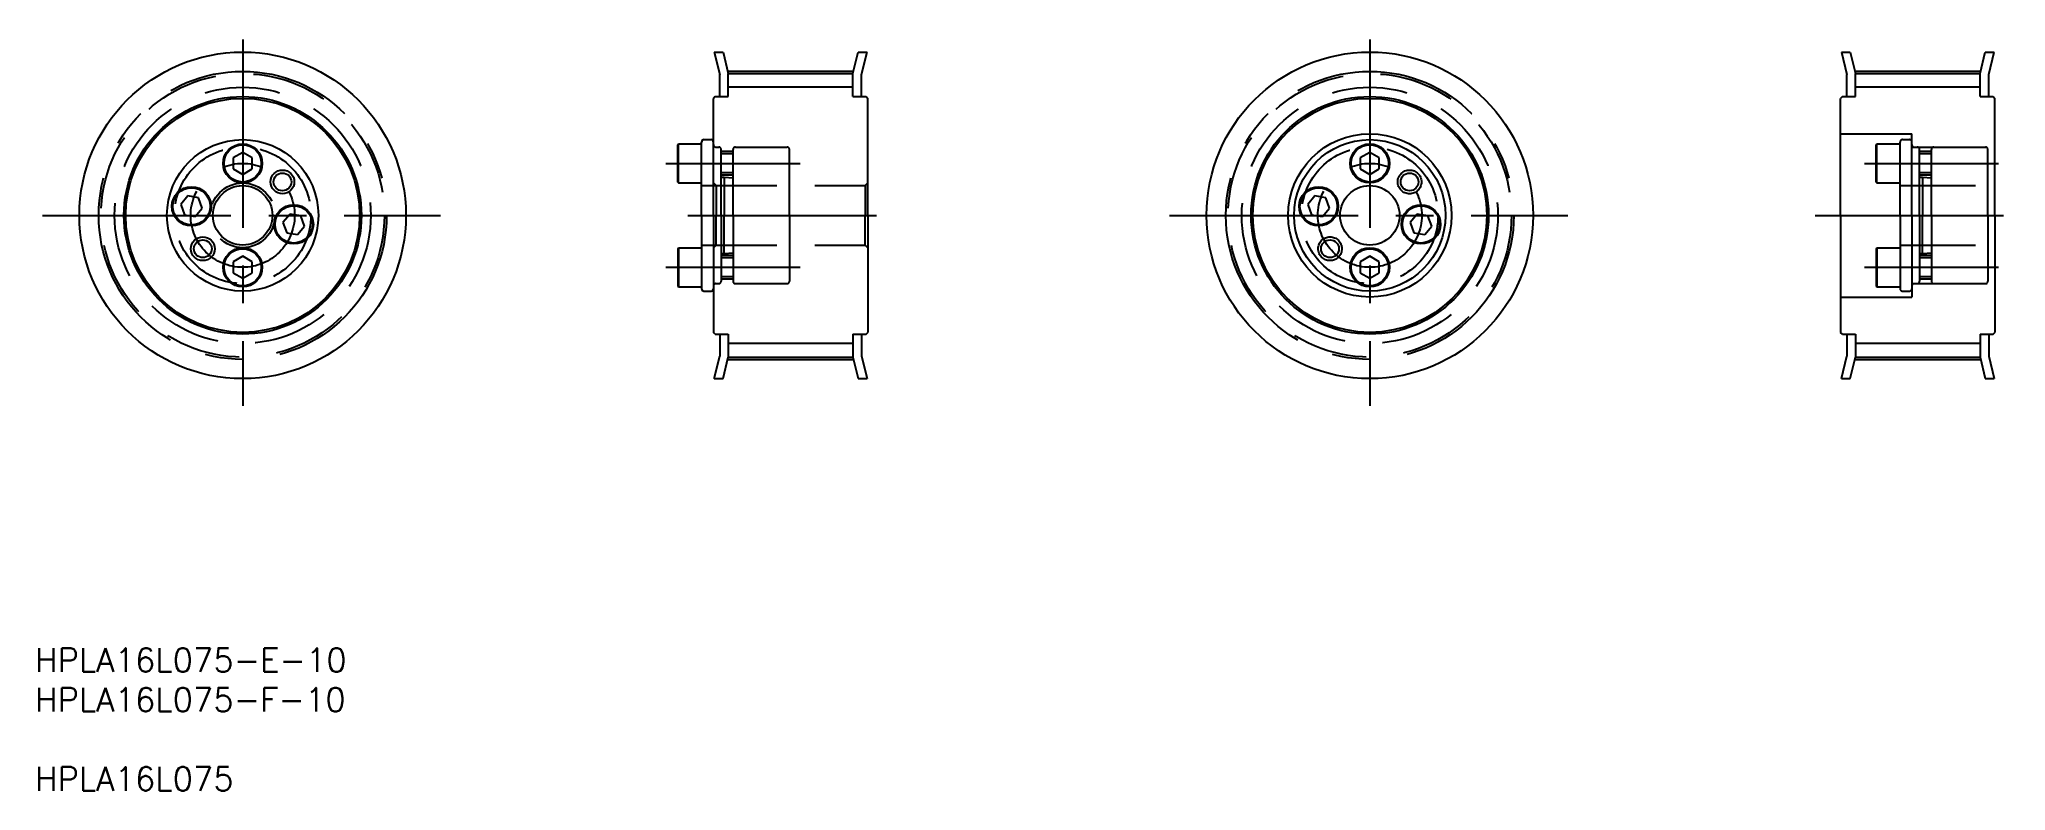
# Model space of a CAD drawing. Extents: x 16 to 347, y 5 to 132.
import ezdxf

# ---------------------------------------------------------------- set-up
doc = ezdxf.new("R2010")
doc.units = 0
doc.linetypes.add('CENTER', pattern=[50.8, 31.75, -6.35, 6.35, -6.35])
doc.linetypes.add('DASHED', pattern=[19.05, 12.7, -6.35])
doc.layers.get('0').update_dxf_attribs({"linetype": 'CONTINUOUS'})
doc.layers.add('CENTER', color=1, linetype='CENTER')
doc.styles.add('MISUMI', font='txt.shx')

# ---------------------------------------------------------------- blocks, each defined once
blk = doc.blocks.new('*U4')
at = {"color": 7, "linetype": 'CONTINUOUS', "style": 'MISUMI'}
for s, p in [('HPLA16L075-E-10', (15.05, 25.31)), ('HPLA16L075-F-10', (15.05, 18.65)), ('HPLA16L075', (15.05, 5.31))]:
    blk.add_text(s, height=4, dxfattribs=at).set_placement(p)

msp = doc.modelspace()

# ---------------------------------------------------------------- linework, layer by layer
at = {"color": 7, "linetype": 'CONTINUOUS'}
for p, q in [((129.43, 129.69), (130.35, 125.91)), ((129.43, 129.69), (130.92, 129.69)), ((130.92, 129.69), (131.79, 126.06)), ((152.79, 126.06), (153.67, 129.69)), ((153.67, 129.69), (155.16, 129.69)), ((154.23, 125.91), (155.16, 129.69)), ((319.29, 129.69), (320.22, 125.91)), ((319.29, 129.69), (320.78, 129.69)), ((320.78, 129.69), (321.66, 126.06)), ((342.66, 126.06), (343.53, 129.69)), ((343.53, 129.69), (345.02, 129.69)), ((344.1, 125.91), (345.02, 129.69)), ((130.35, 122.19), (130.35, 125.91)), ((131.79, 126.07), (152.79, 126.07)), ((131.79, 122.19), (131.79, 126.06)), ((152.79, 122.19), (152.79, 126.06)), ((154.23, 122.19), (154.23, 125.91)), ((320.22, 122.19), (320.22, 125.91)), ((321.66, 126.07), (342.66, 126.07)), ((321.66, 122.19), (321.66, 126.06)), ((342.66, 122.19), (342.66, 126.06)), ((344.1, 122.19), (344.1, 125.91)), ((129.59, 122.19), (129.29, 121.89)), ((129.29, 102.19), (129.29, 121.89)), ((129.59, 122.19), (131.79, 122.19)), ((152.79, 122.19), (154.99, 122.19)), ((154.99, 122.19), (155.29, 121.89)), ((155.29, 102.19), (155.29, 121.89)), ((319.46, 122.19), (319.16, 121.89)), ((319.16, 102.19), (319.16, 121.89)), ((319.46, 122.19), (321.66, 122.19)), ((342.66, 122.19), (344.86, 122.19)), ((344.86, 122.19), (345.16, 121.89)), ((345.16, 102.19), (345.16, 121.89)), ((49.99, 112.79), (48.39, 111.86)), ((51.59, 111.86), (49.99, 112.79)), ((123.29, 114.08), (123.39, 114.24)), ((123.29, 107.8), (123.29, 114.08)), ((123.39, 107.64), (123.39, 114.24)), ((123.39, 114.24), (127.29, 114.24)), ((127.29, 102.19), (127.29, 114.54)), ((127.29, 107.64), (127.29, 114.24)), ((127.29, 108.94), (127.29, 112.94)), ((127.69, 114.94), (128.89, 114.94)), ((129.29, 102.19), (129.29, 114.54)), ((239.85, 112.79), (238.25, 111.86)), ((241.45, 111.86), (239.85, 112.79)), ((48.39, 111.86), (48.39, 110.02)), ((48.39, 110.02), (49.99, 109.09)), ((49.99, 109.09), (51.59, 110.02)), ((51.59, 110.02), (51.59, 111.86)), ((238.25, 111.86), (238.25, 110.02)), ((238.25, 110.02), (239.85, 109.09)), ((239.85, 109.09), (241.45, 110.02)), ((241.45, 110.02), (241.45, 111.86)), ((123.29, 107.8), (123.39, 107.64)), ((123.39, 107.64), (127.29, 107.64)), ((127.29, 108.37), (127.29, 108.37)), ((40.74, 105.45), (39.55, 104.03)), ((39.55, 104.03), (40.18, 102.3)), ((42.56, 105.13), (40.74, 105.45)), ((42, 101.97), (43.19, 103.39)), ((43.19, 103.39), (42.56, 105.13)), ((127.29, 105.28), (127.29, 105.28)), ((230.6, 105.45), (229.41, 104.03)), ((229.41, 104.03), (230.04, 102.3)), ((232.42, 105.13), (230.6, 105.45)), ((231.86, 101.97), (233.05, 103.39)), ((233.05, 103.39), (232.42, 105.13)), ((40.18, 102.3), (42, 101.97)), ((57.97, 102.41), (56.78, 100.99)), ((56.78, 100.99), (57.41, 99.26)), ((59.79, 102.09), (57.97, 102.41)), ((59.23, 98.94), (60.42, 100.35)), ((60.42, 100.35), (59.79, 102.09)), ((127.29, 102.19), (127.29, 89.84)), ((129.29, 102.19), (129.29, 89.84)), ((129.29, 102.19), (129.29, 82.49)), ((155.29, 102.19), (155.29, 82.49)), ((230.04, 102.3), (231.86, 101.97)), ((247.83, 102.41), (246.65, 100.99)), ((246.65, 100.99), (247.28, 99.26)), ((249.65, 102.09), (247.83, 102.41)), ((249.1, 98.94), (250.29, 100.35)), ((250.29, 100.35), (249.65, 102.09)), ((319.16, 102.19), (319.16, 82.49)), ((345.16, 102.19), (345.16, 82.49)), ((57.41, 99.26), (59.23, 98.94)), ((123.29, 96.58), (123.39, 96.74)), ((123.29, 96.58), (123.29, 90.3)), ((123.39, 96.74), (127.29, 96.74)), ((123.39, 96.74), (123.39, 90.14)), ((127.29, 96.74), (127.29, 90.14)), ((247.28, 99.26), (249.1, 98.94)), ((49.99, 95.29), (48.39, 94.36)), ((48.39, 94.36), (48.39, 92.52)), ((51.59, 94.36), (49.99, 95.29)), ((51.59, 92.52), (51.59, 94.36)), ((127.29, 95.44), (127.29, 91.44)), ((239.85, 95.29), (238.25, 94.36)), ((238.25, 94.36), (238.25, 92.52)), ((241.45, 94.36), (239.85, 95.29)), ((241.45, 92.52), (241.45, 94.36)), ((48.39, 92.52), (49.99, 91.59)), ((49.99, 91.59), (51.59, 92.52)), ((123.29, 90.3), (123.39, 90.14)), ((123.39, 90.14), (127.29, 90.14)), ((127.69, 89.44), (128.89, 89.44)), ((238.25, 92.52), (239.85, 91.59)), ((239.85, 91.59), (241.45, 92.52)), ((129.59, 82.19), (129.29, 82.49)), ((129.59, 82.19), (131.79, 82.19)), ((130.35, 82.19), (130.35, 78.47)), ((131.79, 82.19), (131.79, 78.32)), ((152.79, 82.19), (154.99, 82.19)), ((152.79, 82.19), (152.79, 78.32)), ((154.23, 82.19), (154.23, 78.47)), ((154.99, 82.19), (155.29, 82.49)), ((319.46, 82.19), (319.16, 82.49)), ((319.46, 82.19), (321.66, 82.19)), ((320.22, 82.19), (320.22, 78.47)), ((321.66, 82.19), (321.66, 78.32)), ((342.66, 82.19), (344.86, 82.19)), ((342.66, 82.19), (342.66, 78.32)), ((344.1, 82.19), (344.1, 78.47)), ((344.86, 82.19), (345.16, 82.49)), ((129.43, 74.69), (130.35, 78.47)), ((130.92, 74.69), (131.79, 78.32)), ((131.79, 78.32), (152.79, 78.32)), ((152.79, 78.32), (153.67, 74.69)), ((154.23, 78.47), (155.16, 74.69)), ((319.29, 74.69), (320.22, 78.47)), ((320.78, 74.69), (321.66, 78.32)), ((321.66, 78.32), (342.66, 78.32)), ((342.66, 78.32), (343.53, 74.69)), ((344.1, 78.47), (345.02, 74.69)), ((129.43, 74.69), (130.92, 74.69)), ((153.67, 74.69), (155.16, 74.69)), ((319.29, 74.69), (320.78, 74.69)), ((343.53, 74.69), (345.02, 74.69))]:
    msp.add_line(p, q, dxfattribs=at)
at = {"color": 3, "linetype": 'CONTINUOUS'}
for p, q in [((152.79, 123.76), (131.79, 123.76)), ((342.66, 123.76), (321.66, 123.76)), ((152.79, 80.62), (131.79, 80.62)), ((342.66, 80.62), (321.66, 80.62))]:
    msp.add_line(p, q, dxfattribs=at)
at = {"color": 3, "linetype": 'DASHED'}
for p, q in [((319.16, 115.94), (331.16, 115.94)), ((331.16, 113.69), (331.16, 115.94)), ((129.7, 113.69), (130.19, 113.69)), ((130.59, 102.19), (130.59, 113.29)), ((132.59, 112.94), (130.59, 112.94)), ((132.59, 102.19), (132.59, 113.29)), ((132.99, 113.69), (141.69, 113.69)), ((142.09, 102.19), (142.09, 113.29)), ((325.16, 114.08), (325.25, 114.24)), ((325.16, 107.8), (325.16, 114.08)), ((325.25, 107.64), (325.25, 114.24)), ((325.25, 114.24), (329.16, 114.24)), ((329.16, 102.19), (329.16, 114.54)), ((329.16, 107.64), (329.16, 114.24)), ((329.16, 108.94), (329.16, 112.94)), ((329.56, 114.94), (330.76, 114.94)), ((331.16, 102.19), (331.16, 114.54)), ((331.16, 113.69), (345.16, 113.69)), ((331.57, 113.69), (332.06, 113.69)), ((332.46, 102.19), (332.46, 113.29)), ((334.46, 112.94), (332.46, 112.94)), ((334.46, 102.19), (334.46, 113.29)), ((334.86, 113.69), (343.56, 113.69)), ((343.96, 102.19), (343.96, 113.29)), ((132.59, 112.54), (130.59, 112.54)), ((132.59, 109.34), (130.59, 109.34)), ((334.46, 112.54), (332.46, 112.54)), ((334.46, 109.34), (332.46, 109.34)), ((127.29, 107.19), (154.84, 107.19)), ((129.29, 107.64), (129.74, 107.19)), ((129.74, 107.19), (129.74, 102.19)), ((132.59, 108.94), (130.59, 108.94)), ((130.59, 108.64), (131.09, 108.64)), ((131.09, 108.64), (131.09, 102.19)), ((131.09, 108.64), (132.59, 108.49)), ((155.29, 107.64), (154.84, 107.19)), ((154.84, 107.19), (154.84, 102.19)), ((325.16, 107.8), (325.25, 107.64)), ((325.25, 107.64), (329.16, 107.64)), ((329.16, 108.37), (329.16, 108.37)), ((329.16, 107.19), (343.96, 107.19)), ((334.46, 108.94), (332.46, 108.94)), ((332.46, 108.64), (332.96, 108.64)), ((332.96, 108.64), (332.96, 102.19)), ((332.96, 108.64), (334.46, 108.49)), ((329.16, 105.28), (329.16, 105.28)), ((129.74, 97.19), (129.74, 102.19)), ((130.59, 102.19), (130.59, 91.09)), ((131.09, 95.74), (131.09, 102.19)), ((132.59, 102.19), (132.59, 91.09)), ((142.09, 102.19), (142.09, 91.09)), ((154.84, 97.19), (154.84, 102.19)), ((329.16, 102.19), (329.16, 89.84)), ((331.16, 102.19), (331.16, 89.84)), ((332.46, 102.19), (332.46, 91.09)), ((332.96, 95.74), (332.96, 102.19)), ((334.46, 102.19), (334.46, 91.09)), ((343.96, 102.19), (343.96, 91.09)), ((127.29, 97.19), (154.84, 97.19)), ((129.29, 96.74), (129.74, 97.19)), ((155.29, 96.74), (154.84, 97.19)), ((325.16, 96.58), (325.25, 96.74)), ((325.16, 96.58), (325.16, 90.3)), ((325.25, 96.74), (329.16, 96.74)), ((325.25, 96.74), (325.25, 90.14)), ((329.16, 97.19), (343.96, 97.19)), ((329.16, 96.74), (329.16, 90.14)), ((130.59, 95.74), (131.09, 95.74)), ((132.59, 95.44), (130.59, 95.44)), ((132.59, 95.04), (130.59, 95.04)), ((131.09, 95.74), (132.59, 95.89)), ((329.16, 95.44), (329.16, 91.44)), ((332.46, 95.74), (332.96, 95.74)), ((334.46, 95.44), (332.46, 95.44)), ((334.46, 95.04), (332.46, 95.04)), ((332.96, 95.74), (334.46, 95.89)), ((129.7, 90.69), (130.19, 90.69)), ((132.59, 91.84), (130.59, 91.84)), ((132.59, 91.44), (130.59, 91.44)), ((132.99, 90.69), (141.69, 90.69)), ((325.16, 90.3), (325.25, 90.14)), ((325.25, 90.14), (329.16, 90.14)), ((329.56, 89.44), (330.76, 89.44)), ((331.16, 90.69), (331.16, 88.44)), ((331.16, 90.69), (345.16, 90.69)), ((331.57, 90.69), (332.06, 90.69)), ((334.46, 91.84), (332.46, 91.84)), ((334.46, 91.44), (332.46, 91.44)), ((334.86, 90.69), (343.56, 90.69)), ((319.16, 88.44), (331.16, 88.44))]:
    msp.add_line(p, q, dxfattribs=at)
at = {"color": 7, "linetype": 'CONTINUOUS'}
for centre, radius in [((49.99, 102.19), 27.5), ((239.85, 102.19), 27.5), ((49.99, 102.19), 20), ((49.99, 102.19), 19.7), ((239.85, 102.19), 20), ((239.85, 102.19), 19.7), ((239.85, 102.19), 13.75), ((49.99, 102.19), 12.75), ((49.99, 110.94), 3.3), ((49.99, 110.94), 3.14), ((239.85, 102.19), 12.75), ((239.85, 110.94), 3.3), ((239.85, 110.94), 3.14), ((56.69, 107.82), 1.5), ((246.55, 107.82), 1.5), ((49.99, 102.19), 5), ((231.23, 103.71), 3.3), ((231.23, 103.71), 3.14), ((239.85, 102.19), 5), ((58.6, 100.67), 3.3), ((58.6, 100.67), 3.14), ((248.47, 100.67), 3.3), ((248.47, 100.67), 3.14), ((43.28, 96.57), 1.5), ((49.99, 93.44), 3.3), ((49.99, 93.44), 3.14), ((233.15, 96.57), 1.5), ((239.85, 93.44), 3.3), ((239.85, 93.44), 3.14)]:
    msp.add_circle(centre, radius, dxfattribs=at)
at = {"color": 3, "linetype": 'DASHED'}
for centre, radius in [((49.99, 102.19), 23.87), ((239.85, 102.19), 23.87), ((49.99, 102.19), 21.57), ((239.85, 102.19), 21.57), ((49.99, 102.19), 11.5), ((239.85, 102.19), 11.5), ((246.55, 107.82), 2), ((49.99, 102.19), 5.45), ((233.15, 96.57), 2)]:
    msp.add_circle(centre, radius, dxfattribs=at)
at = {"color": 3}
for centre in [(56.69, 107.82), (43.28, 96.57)]:
    msp.add_circle(centre, 2, dxfattribs=at)
at = {"color": 7}
for radius in [3.3, 3.14]:
    msp.add_circle((41.37, 103.71), radius, dxfattribs=at)
at = {"color": 7, "linetype": 'CONTINUOUS'}
for centre, start, end in [((127.69, 114.54), 90, 180), ((128.89, 114.54), 0, 90), ((127.69, 89.84), 180, 270), ((128.89, 89.84), 270, 0)]:
    msp.add_arc(centre, 0.4, start, end, dxfattribs=at)
at = {"color": 3, "linetype": 'DASHED'}
for centre, radius, start, end in [((129.7, 114.1), 0.41, 180, 270), ((130.19, 113.29), 0.4, 0, 90), ((132.99, 113.29), 0.4, 90, 180), ((141.69, 113.29), 0.4, 0, 90), ((329.56, 114.54), 0.4, 90, 180), ((330.76, 114.54), 0.4, 0, 90), ((331.57, 114.1), 0.41, 180, 270), ((332.06, 113.29), 0.4, 0, 90), ((334.86, 113.29), 0.4, 90, 180), ((343.56, 113.29), 0.4, 0, 90), ((129.7, 90.28), 0.41, 90, 180), ((130.19, 91.09), 0.4, 270, 0), ((132.99, 91.09), 0.4, 180, 270), ((141.69, 91.09), 0.4, 270, 0), ((329.56, 89.84), 0.4, 180, 270), ((330.76, 89.84), 0.4, 270, 0), ((331.57, 90.28), 0.41, 90, 180), ((332.06, 91.09), 0.4, 270, 0), ((334.86, 91.09), 0.4, 180, 270), ((343.56, 91.09), 0.4, 270, 0)]:
    msp.add_arc(centre, radius, start, end, dxfattribs=at)
at = {"layer": 'CENTER', "color": 1, "linetype": 'CENTER'}
for p, q in [((49.99, 131.83), (49.99, 70.1)), ((239.85, 131.83), (239.85, 70.1)), ((131.7, 126.45), (152.89, 126.45)), ((321.57, 126.45), (342.75, 126.45)), ((121.29, 110.94), (143.89, 110.94)), ((323.16, 110.94), (345.76, 110.94)), ((16.27, 102.19), (83.32, 102.19)), ((125, 102.19), (157.09, 102.19)), ((206.13, 102.19), (273.18, 102.19)), ((314.86, 102.19), (346.96, 102.19)), ((121.29, 93.44), (143.89, 93.44)), ((323.16, 93.44), (345.76, 93.44)), ((131.7, 77.94), (152.89, 77.94)), ((321.57, 77.94), (342.75, 77.94))]:
    msp.add_line(p, q, dxfattribs=at)
for centre, radius in [((49.99, 102.19), 24.25), ((239.85, 102.19), 24.25), ((49.99, 102.19), 8.75), ((239.85, 102.19), 8.75)]:
    msp.add_circle(centre, radius, dxfattribs=at)

# ---------------------------------------------------------------- block references
at = {"color": 7, "linetype": 'CONTINUOUS'}
msp.add_blockref('*U4', (0, 0), dxfattribs=at)

doc.saveas('drawing.dxf')
